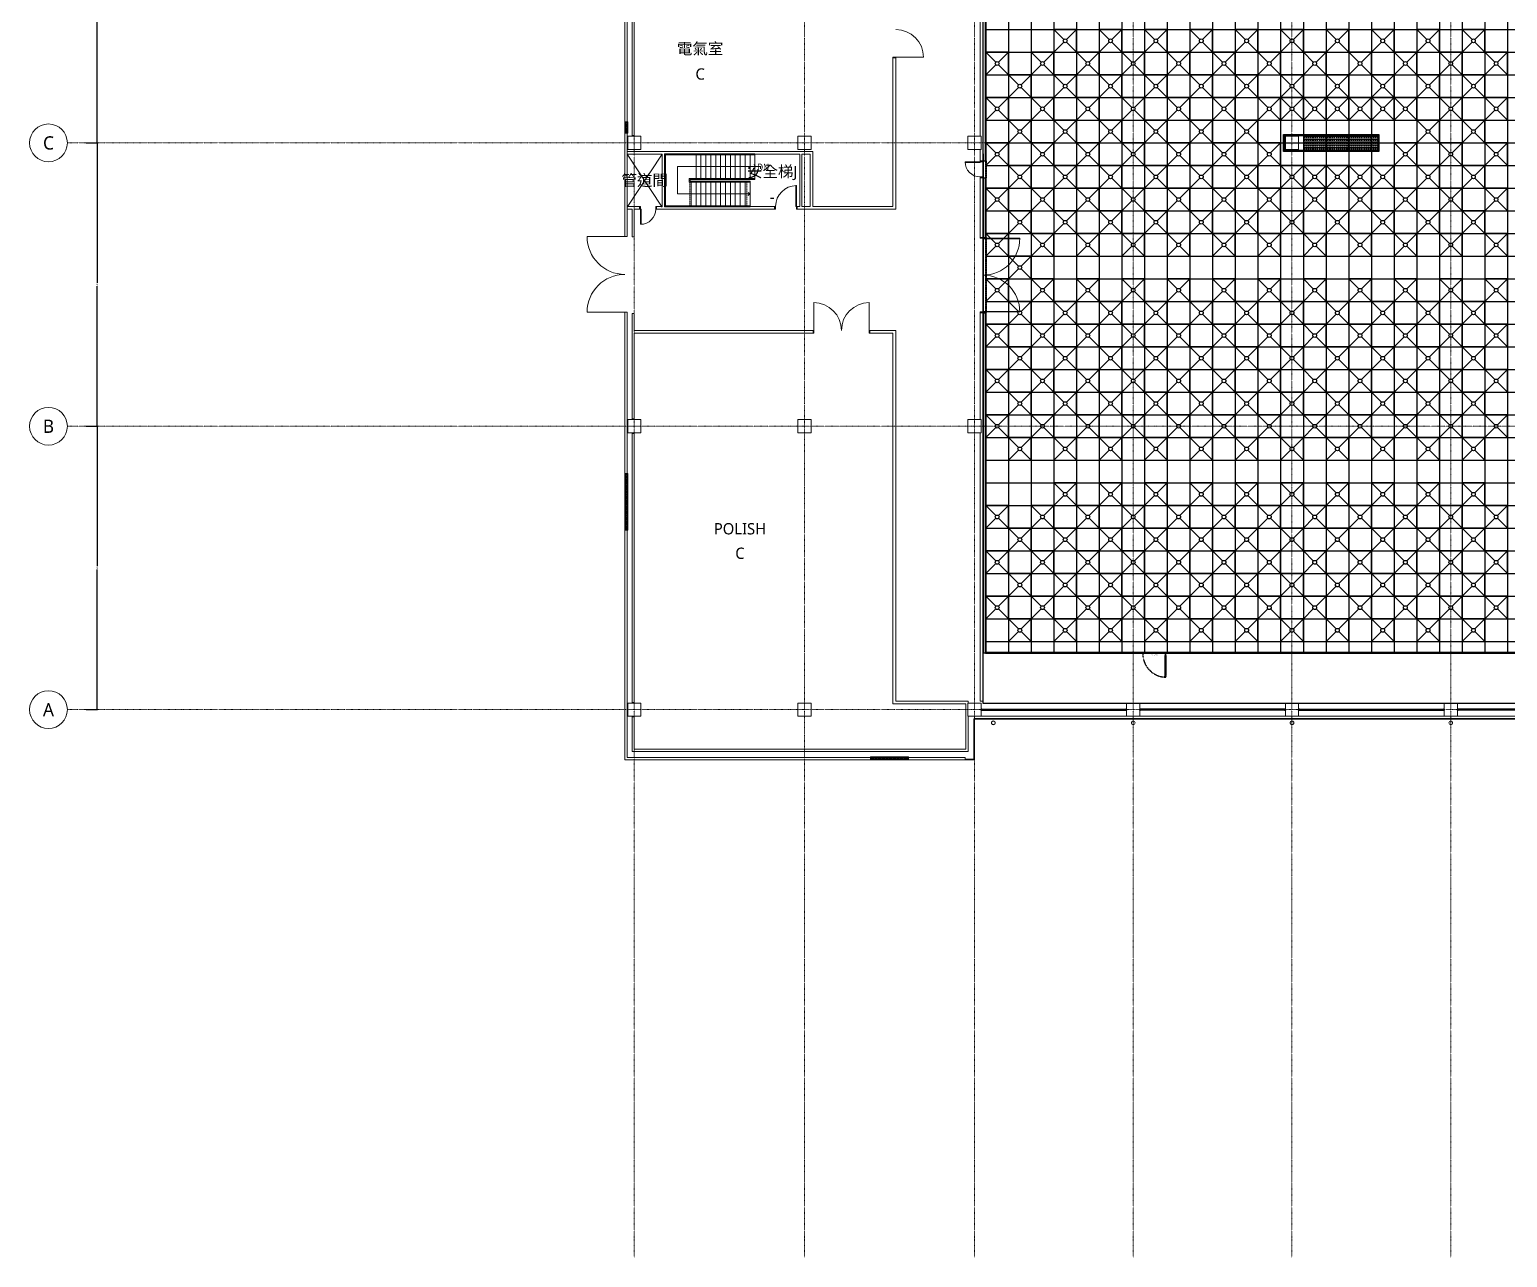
# Model space of a CAD drawing. Extents: x -32000 to 290600, y -111057 to 131250.
# Drawn here: x -32000 to 46200, y -29000 to 36000 of the extents above; entities that cross this region are included whole.
import ezdxf
from ezdxf.enums import TextEntityAlignment as Align

# ---------------------------------------------------------------- set-up
doc = ezdxf.new("R2010")
doc.units = 0
doc.header["$LTSCALE"] = 5
for name, pattern in [('H12PL3$0$HIDDEN', [0.4, 0.3, -0.1]), ('H12PL3$0$JJP_三點線', [0.9, 0.3, -0.15, 0, -0.15, 0, -0.15, 0, -0.15]), ('H12PL3$0$JJP_虛線(退縮線、投影線、地下室範圍、非屬本工程、圖面分區)', [0.45, 0.3, -0.15]), ('XFDP30-200K$0$HIDDEN', [0.3, 0.2, -0.1]), ('XFDP30-200K$0$HIDDEN2', [0.1875, 0.125, -0.0625])]:
    doc.linetypes.add(name, pattern=pattern)
for name, color, linetype in [('H12PL3$0$A-DIM', 252, 'Continuous'), ('H12PL3$0$A-OBJE-2D', 252, 'Continuous'), ('H12PL3$0$A-OBJE-MEP', 252, 'Continuous'), ('H12PL3$0$A-STRS', 252, 'Continuous'), ('H12PL3$0$A-TEXT', 252, 'Continuous'), ('H12PL3$0$A-WALL-EX', 252, 'Continuous'), ('H12PL3$0$A-WALL-IN', 252, 'Continuous'), ('H12PL3$0$A-ZONE', 252, 'Continuous'), ('H12PL3$0$Door', 252, 'Continuous'), ('H12PL3$0$S-COL', 252, 'Continuous'), ('H12PL3$0$S-GRID', 252, 'Continuous'), ('H12PL3$0$Window', 252, 'Continuous'), ('XFDC30-200K$0$A-C-4500 (200K)', 139, 'Continuous'), ('XFDH30-200K$0$A-DR (200k)', 124, 'Continuous'), ('XFDH30-200K$0$A-FFU-1200x1200_(200k)', 140, 'Continuous'), ('XFDP30-200K$0$A-Door (200K)', 2, 'Continuous'), ('XFDP30-200K$0$A-Partition-Col (200K)', 1, 'Continuous'), ('XFDP30-200K$0$A-W-P1S (200K)', 2, 'Continuous'), ('XFDP30-200K$0$A-W-R1 (Rockwool) (200K)', 2, 'Continuous')]:
    doc.layers.add(name, color=color, linetype=linetype)
doc.layers.add('XFDC30-200K$0$A-Area (200K)', color=171, linetype='Continuous', plot=False)
doc.layers.add('XFDP30-200K$0$A-Area (200K)', color=7, linetype='Continuous', plot=False)
doc.styles.add('H12PL3$0$dim-txt', font='isocp.shx', dxfattribs={"width": 0.7, "bigfont": 'chineset.shx'})
doc.styles.add('H12PL3$0$Standard', font='', dxfattribs={"width": 0.8})
doc.styles.add('XFDP30-200K$0$AA-TXT', font='isocp.shx', dxfattribs={"width": 0.8, "bigfont": 'china.shx'})
doc.styles.get('H12PL3$0$Standard').set_extended_font_data('Microsoft JhengHei')
doc.dimstyles.new('H12PL3$0$ARCH-dim-200MM', dxfattribs={"dimscale": 200, "dimtxt": 0.3, "dimasz": 0.1, "dimexe": 0.1, "dimexo": 0.1, "dimgap": 0.05, "dimtad": 1, "dimdec": 0, "dimlfac": 10, "dimrnd": 0.5, "dimdsep": 46, "dimtxsty": 'H12PL3$0$dim-txt', "dimblk": 'H12PL3$0$_Dot', "dimcen": 2, "dimclrd": 256, "dimclre": 256, "dimclrt": 256, "dimadec": 0, "dimazin": 0, "dimtfac": 1, "dimtix": 1, "dimtmove": 2, "dimatfit": 3, "dimldrblk": 'H12PL3$0$_OBLIQUE', "dimfxl": 1, "dimtvp": 1, "dimtolj": 1, "dimarcsym": 0})

# ---------------------------------------------------------------- blocks, each defined once
blk = doc.blocks.new('*D124')
at = {"layer": 'DEFPOINTS', "color": 0, "linetype": 'Continuous', "transparency": 16777216}
for p in [(-29000, 45000), (-29000, 30000), (-28420, 30000)]:
    blk.add_point(p, dxfattribs=at)
at = {"layer": 'H12PL3$0$A-DIM', "linetype": 'Continuous', "lineweight": -2, "transparency": 16777216}
for p, q in [((-28980, 45000), (-28400, 45000)), ((-28420, 44980), (-28420, 37588)), ((-28420, 30020), (-28420, 37412)), ((-28980, 30000), (-28400, 30000))]:
    blk.add_line(p, q, dxfattribs=at)
at = {"layer": 'H12PL3$0$A-DIM', "linetype": 'Continuous', "lineweight": 0, "transparency": 16777216, "insert": (-28420, 37500), "char_height": 60, "attachment_point": 5, "rotation": 90, "style": 'H12PL3$0$dim-txt'}
blk.add_mtext('\\A1;150000', dxfattribs=at)
blk = doc.blocks.new('H12PL3$0$_Dot')
blk = doc.blocks.new('H12PL3$0$_OBLIQUE')
at = {"color": 0, "linetype": 'ByBlock', "lineweight": -2}
blk.add_line((-0.5, -0.5), (0.5, 0.5), dxfattribs=at)
blk = doc.blocks.new('*D125')
at = {"layer": 'DEFPOINTS', "color": 0, "linetype": 'Continuous', "transparency": 16777216}
for p in [(-29000, 30000), (-29000, 15000), (-28420, 15000)]:
    blk.add_point(p, dxfattribs=at)
at = {"layer": 'H12PL3$0$A-DIM', "linetype": 'Continuous', "lineweight": -2, "transparency": 16777216}
for p, q in [((-28980, 30000), (-28400, 30000)), ((-28420, 29980), (-28420, 22588)), ((-28420, 15020), (-28420, 22412)), ((-28980, 15000), (-28400, 15000))]:
    blk.add_line(p, q, dxfattribs=at)
at = {"layer": 'H12PL3$0$A-DIM', "linetype": 'Continuous', "lineweight": 0, "transparency": 16777216, "insert": (-28420, 22500), "char_height": 60, "attachment_point": 5, "rotation": 90, "style": 'H12PL3$0$dim-txt'}
blk.add_mtext('\\A1;150000', dxfattribs=at)
blk = doc.blocks.new('*D126')
at = {"layer": 'DEFPOINTS', "color": 0, "linetype": 'Continuous', "transparency": 16777216}
for p in [(-29000, 15000), (-29000, 0), (-28420, 0)]:
    blk.add_point(p, dxfattribs=at)
at = {"layer": 'H12PL3$0$A-DIM', "linetype": 'Continuous', "lineweight": -2, "transparency": 16777216}
for p, q in [((-28980, 15000), (-28400, 15000)), ((-28420, 14980), (-28420, 7588)), ((-28420, 20), (-28420, 7412)), ((-28980, 0), (-28400, 0))]:
    blk.add_line(p, q, dxfattribs=at)
at = {"layer": 'H12PL3$0$A-DIM', "linetype": 'Continuous', "lineweight": 0, "transparency": 16777216, "insert": (-28420, 7500), "char_height": 60, "attachment_point": 5, "rotation": 90, "style": 'H12PL3$0$dim-txt'}
blk.add_mtext('\\A1;150000', dxfattribs=at)
blk = doc.blocks.new('XFDP30-200K$0$TP1-50-Partition_Col-side')
blk.add_lwpolyline([(-2.5, -4), (-2.5, -3.9), (-2.6, -3.9), (-2.5, -3), (-2.5, -0.3), (-2.4, -0.2), (-0.7, -0.2), (-0.5, -0.2), (-0.1, -0.2), (0, -0.2), (0, -0.2), (0.5, -0.2), (0.6, -0.2), (2.4, -0.2), (2.5, -0.3), (2.5, -3), (2.6, -3.9), (2.5, -3.9), (2.5, -4), (2.7, -4), (2.7, 0), (-2.7, 0), (-2.7, -4)], close=True)
for points in [[(-1.6, -2.1), (-2.3, -2.1, 0.414213), (-2.4, -2.2), (-2.4, -3.6), (-2.5, -3.6), (-2.5, -2.2, -0.414213), (-2.3, -2), (-1.6, -2), (-1.6, -2.1)], [(1.6, -2.1), (2.3, -2.1, -0.414213), (2.4, -2.2), (2.4, -3.6), (2.5, -3.6), (2.5, -2.2, 0.414213), (2.3, -2), (1.6, -2), (1.6, -2.1)]]:
    blk.add_lwpolyline(points, format="xyb")
blk.add_lwpolyline([(2.2, -3.6), (-2.2, -3.6, -0.414214), (-2.3, -3.5), (-2.3, -2.6, -0.414214), (-2.2, -2.5), (-1.3, -2.5, 0.414214), (-1.1, -2.3), (-1.1, -2.2, 0.414214), (-1.3, -2.1), (-1.9, -2.1), (-1.9, -2.1), (-1.3, -2.1, -0.414214), (-1.2, -2.2), (-1.2, -2.3, -0.414214), (-1.3, -2.4), (-2.2, -2.4, 0.414214), (-2.4, -2.6), (-2.4, -3.5, 0.414214), (-2.2, -3.6), (2.2, -3.6, 0.414214), (2.4, -3.5), (2.4, -2.6, 0.414214), (2.2, -2.4), (1.3, -2.4, -0.414214), (1.2, -2.3), (1.2, -2.2, -0.414214), (1.3, -2.1), (1.9, -2.1), (1.9, -2.1), (1.3, -2.1, 0.414214), (1.1, -2.2), (1.1, -2.3, 0.414214), (1.3, -2.5), (2.2, -2.5, -0.414214), (2.3, -2.6), (2.3, -3.5, -0.414214)], format="xyb", close=True)
blk = doc.blocks.new('XFDP30-200K$0$GAD2205')
blk.add_lwpolyline([(0, 1), (0, 1), (-18, 1, -0.414214), (-18, 2), (-18, 3, -0.414214), (-18, 3), (-14, 3, 0.414214), (-13, 4), (-13, 4, 0.414214), (-14, 4), (-18, 4, -0.414214), (-18, 5), (-18, 12, -0.414214), (-18, 12), (-18, 12, 0.414214), (-18, 12), (-18, 14, 0.72636), (-19, 14), (-19, 13, 0.158507), (-19, 13), (-19, 0, 0.414214), (-19, 0), (19, 0, 0.414214), (19, 0), (19, 13, 0.158507), (19, 13), (19, 14, 0.72636), (18, 14), (18, 12, 0.414214), (18, 12, -0.414214), (18, 12), (18, 5, -0.414214), (18, 4), (14, 4, 0.414214), (13, 4), (13, 4, 0.414214), (14, 3), (18, 3, -0.414214), (18, 3), (18, 2, -0.414214), (18, 1), (0, 1)], format="xyb", close=True)
blk = doc.blocks.new('XFDP30-200K$0$Door-S130a')
for p, q in [((8.8, 120.4), (8.8, 125.3)), ((8.8, 125.3), (9.6, 125.3)), ((9.6, 120.4), (8.8, 120.4)), ((9.6, 125.3), (9.6, 120.4))]:
    blk.add_line(p, q)
blk.add_lwpolyline([(4.8, 120.4), (4.8, 125.3), (4, 125.3), (4, 120.4)], close=True)
at = {"ltscale": 5}
for points in [[(8.8, 117.8), (8.8, 127.9), (4.8, 127.9), (4.8, 117.8)], [(5, 117.5), (5, 14.8), (5, 14.8), (5, 117.5)], [(8.6, 14.8), (8.5, 14.8), (8.5, 117.5), (8.6, 117.5)], [(8.8, 4.3), (8.8, 14.4), (4.8, 14.4), (4.8, 4.3)]]:
    blk.add_lwpolyline(points, close=True, dxfattribs=at)
blk.add_lwpolyline([(4.8, 117.9), (4.8, 116.7, 0.158507), (4.9, 116.7), (4.9, 116.5, 0.72636), (5, 116.6), (5, 116.7, 0.414214), (5, 116.7, -0.414214), (4.9, 116.8), (4.9, 117.5, -0.414214), (5, 117.5), (5.4, 117.5, 0.414214), (5.4, 117.5), (5.4, 117.6, 0.414214), (5.4, 117.6), (5, 117.6, -0.414214), (4.9, 117.6), (4.9, 117.8, -0.414214), (5, 117.8), (6.8, 117.8), (6.8, 117.8), (6.8, 117.8), (8.6, 117.8, -0.414214), (8.6, 117.8), (8.6, 117.6, -0.414214), (8.6, 117.6), (8.2, 117.6, 0.414214), (8.1, 117.6), (8.1, 117.5, 0.414214), (8.2, 117.5), (8.6, 117.5, -0.414214), (8.6, 117.5), (8.6, 116.8, -0.414214), (8.6, 116.7), (8.6, 116.7, 0.414214), (8.6, 116.7), (8.6, 116.6, 0.72636), (8.6, 116.5), (8.7, 116.7, 0.158507), (8.7, 116.7), (8.7, 117.9, 0.414214), (8.7, 117.9), (4.9, 117.9, 0.414214)], format="xyb", close=True, dxfattribs=at)
at = {"ltscale": 500}
for points in [[(3.2, -0.6), (3.2, 3.9), (3, 3.9), (3, -0.6)], [(8.5, 4.8), (4, 4.8), (4, 4.6), (8.5, 4.6)]]:
    blk.add_lwpolyline(points, close=True, dxfattribs=at)
at = {"linetype": 'XFDP30-200K$0$HIDDEN', "ltscale": 0.1}
blk.add_arc((3.4, 4.4), 123.6, 0, 86.75942, dxfattribs=at)
at = {"ltscale": 500, "extrusion": (0, 0, -1)}
blk.add_ellipse((3.4, 4.4), major_axis=(-0.495, 0.495), ratio=1, start_param=5.497787, end_param=11.780972, dxfattribs=at)
at = {"ltscale": 5, "xscale": 0.1000000000058208, "yscale": 0.1000000000058208, "zscale": 0.1000000000058208}
blk.add_blockref('XFDP30-200K$0$GAD2205', (6.8, 14.3), dxfattribs=at)
at = {"color": 9, "style": 'XFDP30-200K$0$AA-TXT', "width": 0.45}
blk.add_attdef('130X240', text='', height=10, dxfattribs=at).set_placement((65, 10), align=Align.MIDDLE_CENTER)
blk = doc.blocks.new('XFDP30-200K')
at = {"layer": 'XFDP30-200K$0$A-Area (200K)'}
blk.add_lwpolyline([(174600, 89650), (43650, 89650), (43650, 85450), (18450, 85450), (18450, 60390), (23000, 60390), (23000, 55815), (18449, 55815), (18449, 350), (127550, 350), (127550, -2100), (150850, -2100), (150850, 350), (174600, 350)], close=True, dxfattribs=at)
at = {"layer": 'XFDP30-200K$0$A-W-P1S (200K)'}
for p, q in [((18575, 29050), (18575, 55765)), ((18625, 29050), (18625, 55715)), ((18450, 29050), (18625, 29050)), ((18450, 28150), (18625, 28150)), ((18575, 25000), (18575, 28150)), ((18625, 25000), (18625, 28150)), ((18450, 25000), (18625, 25000)), ((18450, 21000), (18625, 21000)), ((18575, 2975), (18575, 21000)), ((18625, 3025), (18625, 21000)), ((167375, 2975, 0), (18575, 2975)), ((167375, 3025, 0), (18625, 3025))]:
    blk.add_line(p, q, dxfattribs=at)
at = {"layer": 'XFDP30-200K$0$A-W-P1S (200K)', "linetype": 'XFDP30-200K$0$HIDDEN2'}
for p, q in [((18575, 29050), (18575, 28150)), ((18625, 29050), (18625, 28150)), ((18575, 25000), (18575, 21000)), ((18625, 25000), (18625, 21000))]:
    blk.add_line(p, q, dxfattribs=at)
at = {"layer": 'XFDP30-200K$0$A-W-P1S (200K)'}
for points in [[(34350, 30450), (39394, 30450), (39394, 29550), (34350, 29550)], [(34400, 30400), (39344, 30400), (39344, 29600), (34400, 29600)]]:
    blk.add_lwpolyline(points, close=True, dxfattribs=at)
at = {"layer": 'XFDP30-200K$0$A-W-R1 (Rockwool) (200K)'}
for p, q in [((18350, 25, 0), (26050, 25, 0)), ((34450, 25, 0), (26750, 25, 0)), ((35150, 25, 0), (42850, 25, 0)), ((51250, 25, 0), (43550, 25, 0)), ((18350, -25, 0), (26050, -25, 0)), ((34450, -25, 0), (26750, -25, 0)), ((35150, -25, 0), (42850, -25, 0)), ((51250, -25, 0), (43550, -25, 0))]:
    blk.add_line(p, q, dxfattribs=at)
at = {"layer": 'XFDP30-200K$0$A-Door (200K)'}
ref = blk.add_blockref('XFDP30-200K$0$Door-S130a', (28175, 3000, 0), dxfattribs=dict(at, xscale=10, yscale=10, zscale=10, rotation=180))
ref.add_attrib('130X240', 'MS_130x240', dxfattribs={"layer": '0', "color": 9, "height": 100, "style": 'XFDP30-200K$0$AA-TXT', "width": 0.45}).set_placement((27525, 2925, 0), align=Align.MIDDLE_CENTER)
at = {"layer": 'XFDP30-200K$0$A-Partition-Col (200K)', "yscale": 10, "zscale": 10}
for p, xscale, rotation in [((18350, 0, 0), -10, 90), ((26050, 0, 0), 10, 270), ((26750, 0, 0), -10, 90), ((34450, 0, 0), 10, 270), ((35150, 0, 0), -10, 90), ((42850, 0, 0), 10, 270), ((43550, 0, 0), -10, 90)]:
    blk.add_blockref('XFDP30-200K$0$TP1-50-Partition_Col-side', p, dxfattribs=dict(at, xscale=xscale, rotation=rotation))
blk = doc.blocks.new('XFDH30-200K$0$FFU-1212')
for p, q in [((0, 120), (52.9, 67.1)), ((67.1, 67.1), (120, 120)), ((0, 0), (52.9, 52.9)), ((67.1, 52.9), (120, 0))]:
    blk.add_line(p, q)
blk.add_lwpolyline([(0, 0), (120, 0), (120, 120), (0, 120)], close=True)
blk.add_circle((60, 60), 10)
blk = doc.blocks.new('*U209')
h = blk.add_hatch()
h.set_pattern_fill('ANSI33', color=256, scale=60, angle=135, style=0)
h.set_pattern_definition([(180, (70, 35), (-3e-15, -15), []), (180, (62.5, 42.5), (-3e-15, -15), [7.5, -3.75])])
h.paths.add_polyline_path([(0, 85), (0, 0), (120, 0), (120, 80), (120, 80), (120, 85)])
blk.add_lwpolyline([(0, 85), (0, 0), (120, 0), (120, 80), (120, 80), (120, 85), (0, 85)])
blk = doc.blocks.new('*U210')
h = blk.add_hatch()
h.set_pattern_fill('ANSI33', color=256, scale=60, angle=135, style=0)
h.set_pattern_definition([(180, (-13.5, 35), (-3e-15, -15), []), (180, (-21, 42.5), (-3e-15, -15), [7.5, -3.75])])
h.paths.add_polyline_path([(0, 85), (0, 0), (36.5, 0), (36.5, 80), (36.5, 80), (36.5, 85)])
blk.add_lwpolyline([(0, 85), (0, 0), (36.5, 0), (36.5, 80), (36.5, 80), (36.5, 85), (0, 85)])
blk = doc.blocks.new('XFDH30-200K')
at = {"layer": 'XFDH30-200K$0$A-DR (200k)', "xscale": 10, "yscale": 10, "zscale": 10}
for name, p in [('*U209', (35400, 29575)), ('*U209', (36600, 29575)), ('*U209', (37800, 29575)), ('*U210', (39000, 29575))]:
    blk.add_blockref(name, p, dxfattribs=at)
at = {"layer": 'XFDH30-200K$0$A-FFU-1200x1200_(200k)', "xscale": 10, "yscale": 10, "zscale": 10, "rotation": 90.00000000000001}
for p in [(23400, 34800, 0), (25800, 34800, 0), (28200, 34800, 0), (30600, 34800, 0), (33000, 34800, 0), (35400, 34800, 0), (37800, 34800, 0), (40200, 34800, 0), (42600, 34800, 0), (45000, 34800, 0), (19800, 33600, 0), (22200, 33600, 0), (24600, 33600, 0), (27000, 33600, 0), (29400, 33600, 0), (31800, 33600, 0), (34200, 33600, 0), (36600, 33600, 0), (39000, 33600, 0), (41400, 33600, 0), (43800, 33600, 0), (46200, 33600, 0), (21000, 32400, 0), (23400, 32400, 0), (25800, 32400, 0), (28200, 32400, 0), (30600, 32400, 0), (33000, 32400, 0), (35400, 32400, 0), (37800, 32400, 0), (40200, 32400, 0), (42600, 32400, 0), (45000, 32400, 0), (19800, 31200, 0), (22200, 31200, 0), (24600, 31200, 0), (27000, 31200, 0), (29400, 31200, 0), (31800, 31200, 0), (34200, 31200, 0), (35400, 31200, 0), (36600, 31200, 0), (37800, 31200, 0), (39000, 31200, 0), (40200, 31200, 0), (41400, 31200, 0), (43800, 31200, 0), (46200, 31200, 0), (21000, 30000, 0), (23400, 30000, 0), (25800, 30000, 0), (28200, 30000, 0), (30600, 30000, 0), (33000, 30000, 0), (42600, 30000, 0), (45000, 30000, 0), (19800, 28800, 0), (22200, 28800, 0), (24600, 28800, 0), (27000, 28800, 0), (29400, 28800, 0), (31800, 28800, 0), (34200, 28800, 0), (41400, 28800, 0), (43800, 28800, 0), (46200, 28800, 0), (21000, 27600, 0), (23400, 27600, 0), (25800, 27600, 0), (28200, 27600, 0), (30600, 27600, 0), (33000, 27600, 0), (35400, 27600, 0), (36600, 27600, 0), (37800, 27600, 0), (39000, 27600, 0), (40200, 27600, 0), (42600, 27600, 0), (45000, 27600, 0), (19800, 26400, 0), (22200, 26400, 0), (24600, 26400, 0), (27000, 26400, 0), (29400, 26400, 0), (31800, 26400, 0), (34200, 26400, 0), (36600, 26400, 0), (39000, 26400, 0), (41400, 26400, 0), (43800, 26400, 0), (46200, 26400, 0), (21000, 25200, 0), (23400, 25200, 0), (25800, 25200, 0), (28200, 25200, 0), (30600, 25200, 0), (33000, 25200, 0), (35400, 25200, 0), (37800, 25200, 0), (40200, 25200, 0), (42600, 25200, 0), (45000, 25200, 0), (19800, 24000, 0), (22200, 24000, 0), (24600, 24000, 0), (27000, 24000, 0), (29400, 24000, 0), (31800, 24000, 0), (34200, 24000, 0), (36600, 24000, 0), (39000, 24000, 0), (41400, 24000, 0), (43800, 24000, 0), (46200, 24000, 0), (21000, 22800, 0), (19800, 21600, 0), (22200, 21600, 0), (24600, 21600, 0), (27000, 21600, 0), (29400, 21600, 0), (31800, 21600, 0), (34200, 21600, 0), (36600, 21600, 0), (39000, 21600, 0), (41400, 21600, 0), (43800, 21600, 0), (46200, 21600, 0), (21000, 20400, 0), (23400, 20400, 0), (25800, 20400, 0), (28200, 20400, 0), (30600, 20400, 0), (33000, 20400, 0), (35400, 20400, 0), (37800, 20400, 0), (40200, 20400, 0), (42600, 20400, 0), (45000, 20400, 0), (19800, 19200, 0), (22200, 19200, 0), (24600, 19200, 0), (27000, 19200, 0), (29400, 19200, 0), (31800, 19200, 0), (34200, 19200, 0), (36600, 19200, 0), (39000, 19200, 0), (41400, 19200, 0), (43800, 19200, 0), (46200, 19200, 0), (21000, 18000, 0), (23400, 18000, 0), (25800, 18000, 0), (28200, 18000, 0), (30600, 18000, 0), (33000, 18000, 0), (35400, 18000, 0), (37800, 18000, 0), (40200, 18000, 0), (42600, 18000, 0), (45000, 18000, 0), (19800, 16800, 0), (22200, 16800, 0), (24600, 16800, 0), (27000, 16800, 0), (29400, 16800, 0), (31800, 16800, 0), (34200, 16800, 0), (36600, 16800, 0), (39000, 16800, 0), (41400, 16800, 0), (43800, 16800, 0), (46200, 16800, 0), (21000, 15600, 0), (23400, 15600, 0), (25800, 15600, 0), (28200, 15600, 0), (30600, 15600, 0), (33000, 15600, 0), (35400, 15600, 0), (37800, 15600, 0), (40200, 15600, 0), (42600, 15600, 0), (45000, 15600, 0), (19800, 14400, 0), (22200, 14400, 0), (24600, 14400, 0), (27000, 14400, 0), (29400, 14400, 0), (31800, 14400, 0), (34200, 14400, 0), (36600, 14400, 0), (39000, 14400, 0), (41400, 14400, 0), (43800, 14400, 0), (46200, 14400, 0), (21000, 13200, 0), (23400, 13200, 0), (25800, 13200, 0), (28200, 13200, 0), (30600, 13200, 0), (33000, 13200, 0), (35400, 13200, 0), (37800, 13200, 0), (40200, 13200, 0), (42600, 13200, 0), (45000, 13200, 0), (23400, 10800, 0), (25800, 10800, 0), (28200, 10800, 0), (30600, 10800, 0), (33000, 10800, 0), (35400, 10800, 0), (37800, 10800, 0), (40200, 10800, 0), (42600, 10800, 0), (45000, 10800, 0), (19800, 9600, 0), (22200, 9600, 0), (24600, 9600, 0), (27000, 9600, 0), (29400, 9600, 0), (31800, 9600, 0), (34200, 9600, 0), (36600, 9600, 0), (39000, 9600, 0), (41400, 9600, 0), (43800, 9600, 0), (46200, 9600, 0), (21000, 8400, 0), (23400, 8400, 0), (25800, 8400, 0), (28200, 8400, 0), (30600, 8400, 0), (33000, 8400, 0), (35400, 8400, 0), (37800, 8400, 0), (40200, 8400, 0), (42600, 8400, 0), (45000, 8400, 0), (19800, 7200, 0), (22200, 7200, 0), (24600, 7200, 0), (27000, 7200, 0), (29400, 7200, 0), (31800, 7200, 0), (34200, 7200, 0), (36600, 7200, 0), (39000, 7200, 0), (41400, 7200, 0), (43800, 7200, 0), (46200, 7200, 0), (21000, 6000, 0), (23400, 6000, 0), (25800, 6000, 0), (28200, 6000, 0), (30600, 6000, 0), (33000, 6000, 0), (35400, 6000, 0), (37800, 6000, 0), (40200, 6000, 0), (42600, 6000, 0), (45000, 6000, 0), (19800, 4800, 0), (22200, 4800, 0), (24600, 4800, 0), (27000, 4800, 0), (29400, 4800, 0), (31800, 4800, 0), (34200, 4800, 0), (36600, 4800, 0), (39000, 4800, 0), (41400, 4800, 0), (43800, 4800, 0), (46200, 4800, 0), (21000, 3600, 0), (23400, 3600, 0), (25800, 3600, 0), (28200, 3600, 0), (30600, 3600, 0), (33000, 3600, 0), (35400, 3600, 0), (37800, 3600, 0), (40200, 3600, 0), (42600, 3600, 0), (45000, 3600, 0)]:
    blk.add_blockref('XFDH30-200K$0$FFU-1212', p, dxfattribs=at)
blk = doc.blocks.new('XFDC30-200K')
at = {"layer": 'XFDC30-200K$0$A-Area (200K)', "elevation": 0}
blk.add_lwpolyline([(18450, 3000), (166200, 3000), (166200, 13200), (174600, 13200), (174600, 87000), (43650, 87000), (43650, 85450), (18450, 85450), (18450, 60340), (22950, 60340), (22950, 55865), (18449, 55865)], close=True, dxfattribs=at)
at = {"layer": 'XFDC30-200K$0$A-C-4500 (200K)', "ltscale": 0.3}
for p, q in [((43800, 87000), (43800, 2997, 0)), ((45000, 87000), (45000, 2997, 0)), ((46200, 87000), (46200, 2997, 0)), ((23400, 85375), (23400, 2997, 0)), ((24600, 85375), (24600, 2997, 0)), ((25800, 85375), (25800, 2997, 0)), ((27000, 85375), (27000, 2997, 0)), ((28200, 85375), (28200, 2997, 0)), ((29400, 85375), (29400, 2997, 0)), ((30600, 85375), (30600, 2997, 0)), ((31800, 85375), (31800, 2997, 0)), ((33000, 85375), (33000, 2997, 0)), ((34200, 85375), (34200, 2997, 0)), ((35400, 85375), (35400, 2997, 0)), ((36600, 85375), (36600, 2997, 0)), ((37800, 85375), (37800, 2997, 0)), ((39000, 85375), (39000, 2997, 0)), ((40200, 85375), (40200, 2997, 0)), ((41400, 85375), (41400, 2997, 0)), ((42600, 85375), (42600, 2997, 0)), ((18600, 55740), (18600, 2997, 0)), ((19800, 55740), (19800, 2997, 0)), ((21000, 55740), (21000, 2997, 0)), ((22200, 55740), (22200, 2997, 0)), ((18600, 36000), (174600, 36000)), ((18600, 34800), (174600, 34800)), ((18600, 33600), (174600, 33600)), ((18600, 32400), (174600, 32400)), ((18600, 31200), (174600, 31200)), ((18600, 30000), (174600, 30000)), ((18600, 28800), (174600, 28800)), ((18600, 27600), (174600, 27600)), ((18600, 26400), (174600, 26400)), ((18600, 25200), (174600, 25200)), ((18600, 24000), (174600, 24000)), ((18600, 22800), (174600, 22800)), ((18600, 21600), (174600, 21600)), ((18600, 20400), (174600, 20400)), ((18600, 19200), (174600, 19200)), ((18600, 18000), (174600, 18000)), ((18600, 16800), (174600, 16800)), ((18600, 15600), (174600, 15600)), ((18600, 14400), (174600, 14400)), ((18600, 13200), (174600, 13200)), ((18600, 12000), (166200, 12000)), ((18600, 10800), (166200, 10800)), ((18600, 9600), (166200, 9600)), ((18600, 8400), (166200, 8400)), ((18600, 7200), (166200, 7200)), ((18600, 6000), (166200, 6000)), ((18600, 4800), (166200, 4800)), ((18600, 3600), (166200, 3600)), ((18600, 3000), (166200, 3000))]:
    blk.add_line(p, q, dxfattribs=at)
blk = doc.blocks.new('H12PL3')
at = {"layer": 'H12PL3$0$A-OBJE-2D', "lineweight": 0}
for p, q in [((-380, 26602.5), (1475, 29400)), ((1475, 26602.5), (-380, 29400))]:
    blk.add_line(p, q, dxfattribs=at)
at = {"layer": 'H12PL3$0$A-OBJE-MEP', "lineweight": 0, "flags": 128}
for points in [[(19095, -700, 1), (18905, -700, 1)], [(26495, -700, 1), (26305, -700, 1)], [(34895, -700, 1), (34705, -700, 1)], [(43295, -700, 1), (43105, -700, 1)]]:
    blk.add_lwpolyline(points, format="xyb", close=True, dxfattribs=at)
at = {"layer": 'H12PL3$0$A-OBJE-MEP', "lineweight": 0}
for centre in [(19000, -700), (26400, -700), (34800, -700), (43200, -700)]:
    blk.add_circle(centre, 100, dxfattribs=at)
at = {"layer": 'H12PL3$0$A-STRS', "lineweight": 0}
for p, q in [((3265, 29420), (1605, 29420)), ((1605, 29420), (1605, 26620)), ((1655, 26670), (1655, 29370)), ((1655, 29370), (3265, 29370)), ((3265, 29370), (1655, 29370)), ((1655, 29370), (1655, 26670)), ((3265, 29370), (1655, 29370)), ((1655, 29370), (1655, 26670)), ((3265, 29370), (3265, 29420)), ((6385, 29420), (3265, 29420)), ((3265, 29420), (3265, 29370)), ((3265, 29370), (6385, 29370)), ((6385, 29370), (3265, 29370)), ((3265, 29370), (3265, 28120)), ((3265, 29370), (3265, 28120)), ((3265, 28120), (3265, 29370)), ((3525, 29370), (3265, 29370)), ((3265, 29370), (3265, 28120)), ((3525, 29370), (3525, 28120)), ((3525, 28120), (3525, 29370)), ((3525, 29370), (3525, 28120)), ((3785, 29370), (3525, 29370)), ((3785, 29370), (3785, 28120)), ((3785, 28120), (3785, 29370)), ((3785, 29370), (3785, 28120)), ((4045, 29370), (3785, 29370)), ((4045, 29370), (4045, 28120)), ((4045, 28120), (4045, 29370)), ((4045, 29370), (4045, 28120)), ((4305, 29370), (4045, 29370)), ((4305, 29370), (4305, 28120)), ((4305, 28120), (4305, 29370)), ((4305, 29370), (4305, 28120)), ((4565, 29370), (4305, 29370)), ((4565, 29370), (4565, 28120)), ((4565, 28120), (4565, 29370)), ((4565, 29370), (4565, 28120)), ((4825, 29370), (4565, 29370)), ((4825, 29370), (4825, 28120)), ((4825, 28120), (4825, 29370)), ((4825, 29370), (4825, 28120)), ((5085, 29370), (4825, 29370)), ((5085, 29370), (5085, 28120)), ((5085, 28120), (5085, 29370)), ((5085, 29370), (5085, 28120)), ((5345, 29370), (5085, 29370)), ((5345, 29370), (5345, 28120)), ((5345, 28120), (5345, 29370)), ((5345, 29370), (5345, 28120)), ((5605, 29370), (5345, 29370)), ((5605, 29370), (5605, 28120)), ((5605, 28120), (5605, 29370)), ((5605, 29370), (5605, 28120)), ((5865, 29370), (5605, 29370)), ((5865, 29370), (5865, 28120)), ((5865, 28120), (5865, 29370)), ((5865, 29370), (5865, 28120)), ((6125, 29370), (5865, 29370)), ((6125, 29370), (6125, 28120)), ((6125, 28120), (6125, 29370)), ((6125, 29370), (6125, 28120)), ((6385, 29370), (6125, 29370)), ((6385, 29370), (6385, 29420)), ((6385, 28120), (6385, 29370)), ((6385, 28120), (6385, 29370)), ((2280, 27295), (2280, 28745)), ((2280, 28745), (3265, 28745)), ((3265, 28745), (6125, 28745)), ((6125, 28745), (6385, 28745)), ((3265, 28120), (2905, 28120)), ((2905, 28120), (2905, 27920)), ((2905, 27920), (2905, 28120)), ((2905, 28120), (3265, 28120)), ((2905, 27920), (2905, 28120)), ((2905, 28120), (3265, 28120)), ((2905, 27920), (3005, 27920)), ((2937.34, 27920), (2905, 27920)), ((3005, 27920), (2905, 27920)), ((3005, 27920), (2937.34, 27920)), ((2955, 27970), (2955, 28070)), ((2955, 28070), (3265, 28070)), ((3005, 27970), (2955, 27970)), ((6125, 27970), (3005, 27970)), ((3005, 27970), (3005, 27920)), ((3005, 27920), (3005, 27970)), ((3005, 27920), (6125, 27920)), ((6125, 27920), (3005, 27920)), ((3005, 26670), (3005, 27920)), ((3005, 26670), (3005, 27920)), ((3005, 26670), (3005, 27920)), ((3265, 27920), (3005, 27920)), ((3005, 27920), (3005, 26670)), ((3005, 26670), (3005, 27920)), ((3265, 28070), (3265, 28120)), ((6385, 28120), (3265, 28120)), ((3265, 28120), (3265, 28070)), ((3265, 28120), (6385, 28120)), ((3265, 28120), (3525, 28120)), ((3265, 28070), (6385, 28070)), ((3265, 26670), (3265, 27920)), ((3525, 27920), (3265, 27920)), ((3265, 27920), (3265, 26670)), ((3265, 26670), (3265, 27920)), ((3525, 28120), (3785, 28120)), ((3525, 26670), (3525, 27920)), ((3785, 27920), (3525, 27920)), ((3525, 27920), (3525, 26670)), ((3525, 26670), (3525, 27920)), ((3785, 28120), (4045, 28120)), ((3785, 26670), (3785, 27920)), ((4045, 27920), (3785, 27920)), ((3785, 27920), (3785, 26670)), ((3785, 26670), (3785, 27920)), ((4045, 28120), (4305, 28120)), ((4045, 26670), (4045, 27920)), ((4305, 27920), (4045, 27920)), ((4045, 27920), (4045, 26670)), ((4045, 26670), (4045, 27920)), ((4305, 28120), (4565, 28120)), ((4305, 26670), (4305, 27920)), ((4565, 27920), (4305, 27920)), ((4305, 27920), (4305, 26670)), ((4305, 26670), (4305, 27920)), ((4565, 28120), (4825, 28120)), ((4565, 26670), (4565, 27920)), ((4825, 27920), (4565, 27920)), ((4565, 27920), (4565, 26670)), ((4565, 26670), (4565, 27920)), ((4825, 28120), (5085, 28120)), ((4825, 26670), (4825, 27920)), ((5085, 27920), (4825, 27920)), ((4825, 27920), (4825, 26670)), ((4825, 26670), (4825, 27920)), ((5085, 28120), (5345, 28120)), ((5085, 26670), (5085, 27920)), ((5345, 27920), (5085, 27920)), ((5085, 27920), (5085, 26670)), ((5085, 26670), (5085, 27920)), ((5345, 28120), (5605, 28120)), ((5345, 26670), (5345, 27920)), ((5605, 27920), (5345, 27920)), ((5345, 27920), (5345, 26670)), ((5345, 26670), (5345, 27920)), ((5605, 28120), (5865, 28120)), ((5605, 26670), (5605, 27920)), ((5865, 27920), (5605, 27920)), ((5605, 27920), (5605, 26670)), ((5605, 26670), (5605, 27920)), ((5865, 28120), (6125, 28120)), ((5865, 26670), (5865, 27920)), ((6125, 27920), (5865, 27920)), ((5865, 27920), (5865, 26670)), ((5865, 26670), (5865, 27920)), ((6125, 27295), (6025, 27370)), ((6125, 28120), (6385, 28120)), ((6125, 27920), (6125, 27970)), ((6125, 26670), (6125, 27920)), ((6125, 26670), (6125, 27920)), ((6385, 28070), (6385, 28120)), ((1605, 26620), (3005, 26620)), ((3005, 26670), (1655, 26670)), ((1655, 26670), (2937.34, 26670)), ((1655, 26670), (3005, 26670)), ((3005, 27295), (2280, 27295)), ((2937.34, 26670), (3005, 26670)), ((5865, 27295), (3005, 27295)), ((6125, 26670), (3005, 26670)), ((3005, 26670), (3005, 26620)), ((3005, 26620), (3005, 26670)), ((3005, 26670), (6125, 26670)), ((3005, 26670), (3265, 26670)), ((3005, 26620), (6125, 26620)), ((3265, 26670), (3525, 26670)), ((3525, 26670), (3785, 26670)), ((3785, 26670), (4045, 26670)), ((4045, 26670), (4305, 26670)), ((4305, 26670), (4565, 26670)), ((4565, 26670), (4825, 26670)), ((4825, 26670), (5085, 26670)), ((5085, 26670), (5345, 26670)), ((5345, 26670), (5605, 26670)), ((5605, 26670), (5865, 26670)), ((6125, 27295), (5865, 27295)), ((5865, 26670), (6125, 26670)), ((6025, 27220), (6125, 27295)), ((6125, 26620), (6125, 26670))]:
    blk.add_line(p, q, dxfattribs=at)
at = {"layer": 'H12PL3$0$A-STRS', "linetype": 'H12PL3$0$JJP_虛線(退縮線、投影線、地下室範圍、非屬本工程、圖面分區)', "lineweight": 0}
for p, q in [((3265, 29370), (3265, 28120)), ((2937.34, 27920), (2937.34, 26670)), ((5945.91, 27920), (5945.91, 26670))]:
    blk.add_line(p, q, dxfattribs=at)
at = {"layer": 'H12PL3$0$A-STRS', "lineweight": 0, "flags": 128}
blk.add_lwpolyline([(6385, 28770, 1), (6385, 28720, 1)], format="xyb", close=True, dxfattribs=at)
at = {"layer": 'H12PL3$0$A-WALL-EX', "lineweight": 0}
for p, q in [((-500, 31110), (-380, 31110)), ((-500, 31110), (-500, 30510)), ((-500, 30510), (-380, 30510)), ((-380, 30510), (-380, 31110)), ((-500, 25040), (-385, 25040)), ((-385, 25040), (-380, 25040)), ((-500, 21040), (-385, 21040)), ((-385, 21040), (-380, 21040)), ((-500, 12500), (-380, 12500)), ((-500, 12500), (-500, 9500)), ((-380, 9500), (-380, 12500)), ((-500, 9500), (-380, 9500)), ((68150, -465), (18000, -465)), ((12500, -2650), (12500, -2530)), ((14500, -2530), (12500, -2530)), ((12500, -2650), (14500, -2650)), ((14500, -2650), (14500, -2530))]:
    blk.add_line(p, q, dxfattribs=at)
at = {"layer": 'H12PL3$0$A-WALL-EX', "lineweight": 0, "flags": 128}
for points in [[(-500, 54650), (-500, 31110)], [(-380, 31110), (-380, 54650)], [(-500, 30510), (-500, 25040)], [(-380, 25040), (-380, 30510)], [(-500, 21040), (-500, 12500)], [(-380, 12500), (-380, 21040)], [(-500, 9500), (-500, -2650)], [(-380, -2530), (-380, 9500)], [(18000, -482.5), (17965, -482.5)], [(17965, -482.5), (17965, -2615)], [(68150, -350), (18000, -350)], [(18000, -465), (18000, -350)], [(18000, -482.5), (18000, -465)], [(18000, -500), (68150, -500)], [(18000, -500), (68150, -500)], [(18000, -500), (68150, -500)], [(18000, -500), (68150, -500)], [(18000, -500), (68150, -500)], [(18000, -500), (68150, -500)], [(18000, -2650), (18000, -500)], [(-500, -2650), (-380, -2650)], [(12500, -2530), (-380, -2530)], [(-380, -2650), (12500, -2650)], [(17500, -2530), (14500, -2530)], [(14500, -2650), (17500, -2650)], [(17500, -2650), (17500, -2530)], [(17965, -2615), (17500, -2615)], [(17500, -2615), (17500, -2650)], [(17500, -2650), (17965, -2650)], [(17965, -2650), (18000, -2650)]]:
    blk.add_lwpolyline(points, dxfattribs=at)
at = {"layer": 'H12PL3$0$A-WALL-IN', "lineweight": 0}
for p, q in [((13685, 34500), (13685, 34457)), ((13835, 34500), (13685, 34500)), ((13835, 34500), (13835, 34457)), ((18300, 29050), (18450, 29050)), ((18300, 28150), (18450, 28150)), ((280, 26490), (280, 26640)), ((1180, 26490), (1180, 26640)), ((7425, 26640), (7425, 26490)), ((8625, 26640), (8625, 26490)), ((18450, 25000), (18300, 25000)), ((18450, 21000), (18300, 21000)), ((9460, 20075), (9417, 20075)), ((9460, 19925), (9417, 19925)), ((9460, 20075), (9460, 19925)), ((12460, 20075), (12503, 20075)), ((12460, 20075), (12460, 19925)), ((12460, 19925), (12503, 19925))]:
    blk.add_line(p, q, dxfattribs=at)
at = {"layer": 'H12PL3$0$A-WALL-IN', "lineweight": 0, "flags": 128}
for points in [[(18450, 29050), (18450, 85450)], [(18300, 44650), (18300, 30350)], [(-113, 44450), (-113, 30385)], [(0, 30385), (0, 41925)], [(13685, 34500), (13685, 26640)], [(13835, 26640), (13835, 34500)], [(-113, 30385), (0, 30385)], [(9450, 29550), (-380, 29550)], [(-380, 29550), (-380, 29400)], [(-380, 29400), (1475, 29400)], [(1475, 29400), (1475, 26640)], [(1625, 26640), (1625, 29400)], [(1625, 29400), (8750, 29400)], [(8750, 29400), (8750, 26640)], [(8862.5, 26640), (8862.5, 29400)], [(8862.5, 29400), (9300, 29400)], [(9300, 29400), (9300, 26640)], [(9450, 29550), (9450, 29400)], [(9450, 26640), (9450, 29400)], [(18300, 29650), (18300, 29050)], [(18300, 28150), (18300, 25000)], [(18450, 25000), (18450, 28150)], [(280, 26640), (-380, 26640)], [(-380, 26640), (-380, 26490)], [(1475, 26640), (1180, 26640)], [(7425, 26640), (1625, 26640)], [(8750, 26640), (8625, 26640)], [(9300, 26640), (8862.5, 26640)], [(13685, 26640), (9450, 26640)], [(13835, 26490), (13835, 26640)], [(-380, 26490), (-112.5, 26490)], [(-112.5, 26490), (-112.5, 25025)], [(0, 25025), (0, 26490)], [(0, 26490), (280, 26490)], [(1180, 26490), (7425, 26490)], [(8625, 26490), (13835, 26490)], [(-112.5, 25025), (0, 25025)], [(0, 20975), (-112.5, 20975)], [(-112.5, 20975), (-112.5, 15385)], [(0, 20075), (0, 20975)], [(18300, 21000), (18300, 15350)], [(18450, 450), (18450, 21000)], [(9460, 20075), (0, 20075)], [(0, 15385), (0, 19925)], [(0, 19925), (9460, 19925)], [(13835, 20075), (12460, 20075)], [(12460, 19925), (13685, 19925)], [(13685, 19925), (13685, 300)], [(13835, 20075), (13835, 19925)], [(13835, 450), (13835, 19925)], [(-112.5, 15385), (0, 15385)], [(0, 14615), (-112.5, 14615)], [(-112.5, 14615), (-112.5, 385)], [(0, 385), (0, 14615)], [(18300, 14650), (18300, 450)], [(-112.5, 385), (0, 385)], [(13685, 300), (13835, 300)], [(17662.5, 450), (13835, 450)], [(13835, 300), (17550, 300)], [(17550, 300), (17550, -2100)], [(17662.5, 350), (17662.5, 450)], [(18300, 450), (18450, 450)], [(0, -385), (-112.5, -385)], [(-112.5, -385), (-112.5, -2100)], [(0, -2100), (0, -385)], [(17662.5, -2212.5), (17662.5, -350)], [(-112.5, -2212.5), (-112.5, -2100)], [(-112.5, -2212.5), (17550, -2212.5)], [(17550, -2100), (0, -2100)], [(17662.5, -2212.5), (17550, -2212.5)]]:
    blk.add_lwpolyline(points, dxfattribs=at)
at = {"layer": 'H12PL3$0$Door', "lineweight": 0}
for p, q in [((13685, 34500), (13685, 34532)), ((13685, 34532), (13835, 34532)), ((13835, 34500), (13685, 34500)), ((13835, 34500), (13685, 34500)), ((13835, 34500), (13685, 34500)), ((13685, 34500), (13685, 34457)), ((13685, 34500), (13685, 34457)), ((13835, 34532), (13835, 34500)), ((13835, 34532), (15303, 34532)), ((13835, 34500), (13835, 34457)), ((13835, 34500), (13835, 34457)), ((18300, 29000), (17500, 29000)), ((17500, 29000), (17500, 28970)), ((17500, 28970), (18300, 28970)), ((18300, 29000), (18300, 29050)), ((18300, 29050), (18450, 29050)), ((18300, 28970), (18300, 29000)), ((18450, 29000), (18300, 29000)), ((18450, 29050), (18450, 29000)), ((18300, 28150), (18300, 28200)), ((18300, 28200), (18450, 28200)), ((18450, 28200), (18450, 28150)), ((8575, 27740), (8545, 27740)), ((8545, 27740), (8545, 26640)), ((8575, 26640), (8575, 27740)), ((18450, 28150), (18300, 28150)), ((280, 26490), (280, 26640)), ((280, 26640), (330, 26640)), ((330, 26640), (330, 26490)), ((1130, 26490), (1130, 26640)), ((1130, 26640), (1180, 26640)), ((1180, 26640), (1180, 26490)), ((7425, 26640), (7475, 26640)), ((7425, 26490), (7425, 26640)), ((7475, 26640), (7475, 26490)), ((8545, 26640), (8575, 26640)), ((8575, 26640), (8625, 26640)), ((8575, 26490), (8575, 26640)), ((8625, 26640), (8625, 26490)), ((330, 26490), (280, 26490)), ((330, 26490), (330, 25690)), ((360, 26490), (330, 26490)), ((360, 25690), (360, 26490)), ((1180, 26490), (1130, 26490)), ((7475, 26490), (7425, 26490)), ((8625, 26490), (8575, 26490)), ((-500, 25040), (-2500, 25040)), ((-500, 25040), (-385, 25040)), ((-500, 25040), (-385, 25040)), ((-385, 25040), (-380, 25040)), ((330, 25690), (360, 25690)), ((18450, 25000), (18300, 25000)), ((18300, 25000), (18300, 24950)), ((18300, 24950), (18450, 24950)), ((18450, 24950), (18450, 25000)), ((20400, 24950), (18450, 24950)), ((18450, 24950), (18450, 24920)), ((18450, 24920), (20400, 24920)), ((20400, 24920), (20400, 24950)), ((9492, 20075), (9492, 21543)), ((12428, 20075), (12428, 21543)), ((-500, 21040), (-2500, 21040)), ((-500, 21040), (-385, 21040)), ((-500, 21040), (-385, 21040)), ((-385, 21040), (-380, 21040)), ((18450, 21050), (18300, 21050)), ((18300, 21050), (18300, 21000)), ((18300, 21000), (18450, 21000)), ((20400, 21080), (18450, 21080)), ((18450, 21080), (18450, 21050)), ((18450, 21050), (20400, 21050)), ((18450, 21000), (18450, 21050)), ((20400, 21050), (20400, 21080)), ((9460, 20075), (9417, 20075)), ((9460, 20075), (9417, 20075)), ((9460, 19925), (9417, 19925)), ((9460, 19925), (9417, 19925)), ((9460, 20075), (9492, 20075)), ((9460, 19925), (9460, 20075)), ((9460, 20075), (9460, 19925)), ((9460, 20075), (9460, 19925)), ((9492, 19925), (9460, 19925)), ((9492, 20075), (9492, 19925)), ((12428, 19925), (12428, 20075)), ((12428, 20075), (12460, 20075)), ((12460, 19925), (12428, 19925)), ((12460, 20075), (12460, 19925)), ((12460, 20075), (12460, 19925)), ((12460, 20075), (12460, 19925)), ((12460, 20075), (12503, 20075)), ((12460, 20075), (12503, 20075)), ((12460, 19925), (12503, 19925)), ((12460, 19925), (12503, 19925))]:
    blk.add_line(p, q, dxfattribs=at)
for centre, radius, start, end in [((13835, 34532), 1468, 0, 90), ((18300, 29000), 800, 180, 270), ((8575, 26640), 1100, 90, 180), ((330, 26490), 800, 270, 0), ((-500, 25040), 2000, 180, 270), ((18450, 24950), 1950, 270, 0), ((-500, 21040), 2000, 90, 180), ((18450, 21050), 1950, 0, 90), ((9492, 20075), 1468, 0, 90), ((12428, 20075), 1468, 90, 180)]:
    blk.add_arc(centre, radius, start, end, dxfattribs=at)
at = {"layer": 'H12PL3$0$S-COL', "lineweight": 0, "flags": 128}
for points in [[(-350, 29650), (350, 29650), (350, 30350), (-350, 30350)], [(8650, 29650), (9350, 29650), (9350, 30350), (8650, 30350)], [(17650, 29650), (18350, 29650), (18350, 30350), (17650, 30350)], [(34450, 29650), (35150, 29650), (35150, 30350), (34450, 30350)], [(-350, 14650), (350, 14650), (350, 15350), (-350, 15350)], [(8650, 14650), (9350, 14650), (9350, 15350), (8650, 15350)], [(17650, 14650), (18350, 14650), (18350, 15350), (17650, 15350)], [(-350, -350), (350, -350), (350, 350), (-350, 350)], [(8650, -350), (9350, -350), (9350, 350), (8650, 350)]]:
    blk.add_lwpolyline(points, close=True, dxfattribs=at)
for points in [[(18350, -350), (18350, 350), (17650, 350), (17650, -350), (18000, -350)], [(26750, -350), (26750, 350), (26050, 350), (26050, -350)], [(35150, -350), (35150, 350), (34450, 350), (34450, -350)], [(43550, -350), (43550, 350), (42850, 350), (42850, -350)]]:
    blk.add_lwpolyline(points, dxfattribs=at)
at = {"layer": 'H12PL3$0$S-GRID', "linetype": 'H12PL3$0$JJP_三點線', "lineweight": 0}
for p, q in [((0, 128250), (0, -28000)), ((9000, 128250), (9000, -28000)), ((18000, 128250), (18000, -28000)), ((26400, 128250), (26400, -28000)), ((34800, 128250), (34800, -28000)), ((43200, 128250), (43200, -28000)), ((-29000, 30000), (-30000, 30000)), ((-29000, 30000), (289600, 30000)), ((-29000, 15000), (-30000, 15000)), ((-29000, 15000), (289600, 15000)), ((-29000, 0), (-30000, 0)), ((-29000, 0), (289600, 0)), ((0, -28000), (0, -29000)), ((9000, -28000), (9000, -29000)), ((18000, -28000), (18000, -29000)), ((26400, -28000), (26400, -29000)), ((34800, -28000), (34800, -29000)), ((43200, -28000), (43200, -29000))]:
    blk.add_line(p, q, dxfattribs=at)
at = {"layer": 'H12PL3$0$S-GRID', "lineweight": 0}
for centre in [(-31000, 30000), (-31000, 15000), (-31000, 0)]:
    blk.add_circle(centre, 1000, dxfattribs=at)
at = {"layer": 'H12PL3$0$S-GRID', "linetype": 'H12PL3$0$JJP_三點線', "lineweight": 0}
for p in [(-29000, 30000), (-29000, 30000), (-29000, 15000), (-29000, 15000), (-29000, 0), (-29000, 0)]:
    blk.add_point(p, dxfattribs=at)
at = {"layer": 'H12PL3$0$Window', "lineweight": 0}
for p, q in [((-450, 31110), (-350, 31110)), ((-450, 31110), (-450, 31060)), ((-450, 30560), (-450, 31060)), ((-450, 31060), (-350, 31060)), ((-450, 30560), (-350, 30560)), ((-450, 30510), (-450, 30560)), ((-450, 30510), (-350, 30510)), ((-350, 31110), (-350, 31060)), ((-350, 30560), (-350, 31060)), ((-350, 30510), (-350, 30560)), ((-450, 12500), (-350, 12500)), ((-450, 12500), (-450, 12450)), ((-450, 9550), (-450, 12450)), ((-450, 12450), (-350, 12450)), ((-350, 12500), (-350, 12450)), ((-350, 9550), (-350, 12450)), ((-450, 9550), (-350, 9550)), ((-450, 9500), (-450, 9550)), ((-450, 9500), (-350, 9500)), ((-350, 9500), (-350, 9550)), ((12500, -2600), (12500, -2500)), ((12500, -2500), (12550, -2500)), ((12500, -2600), (12550, -2600)), ((14450, -2500), (12550, -2500)), ((12550, -2600), (12550, -2500)), ((14450, -2600), (12550, -2600)), ((14450, -2600), (14450, -2500)), ((14500, -2500), (14450, -2500)), ((14500, -2600), (14450, -2600)), ((14500, -2600), (14500, -2500))]:
    blk.add_line(p, q, dxfattribs=at)
at = {"layer": 'H12PL3$0$Window', "linetype": 'H12PL3$0$HIDDEN', "lineweight": 0}
for p, q in [((-400, 30560), (-400, 31060)), ((-400, 9550), (-400, 12450)), ((14450, -2550), (12550, -2550))]:
    blk.add_line(p, q, dxfattribs=at)
blk.add_blockref('XFDP30-200K', (0, 0))
at = {"layer": 'H12PL3$0$A-TEXT', "linetype": 'Continuous', "lineweight": 0, "insert": (6508.79, 28705.35), "char_height": 400, "attachment_point": 4, "style": 'H12PL3$0$Standard'}
blk.add_mtext('\\A1;DN', dxfattribs=at)
at = {"layer": 'H12PL3$0$A-ZONE', "style": 'H12PL3$0$Standard'}
for s, p in [('電氣室', (3481.62, 35291)), ('C', (3481.62, 33946.83)), ('管道間', (547.5, 28323.8)), ('安全梯J', (7297.91, 28785.24)), ('-', (7297.91, 27443.35)), ('POLISH', (5589.12, 9874.12)), ('C', (5589.12, 8576.83))]:
    blk.add_text(s, height=600, dxfattribs=at).set_placement(p, align=Align.TOP_CENTER)
at = {"layer": 'H12PL3$0$S-GRID', "style": 'H12PL3$0$Standard'}
for s, p in [('C', (-31000, 30350)), ('B', (-31000, 15350)), ('A', (-31000, 350))]:
    blk.add_text(s, height=700, dxfattribs=at).set_placement(p, align=Align.TOP_CENTER)
at = {"layer": 'H12PL3$0$A-DIM', "linetype": 'Continuous', "lineweight": 0}
for base, p1, p2, picture, middle in [((-28420, 30000), (-29000, 45000), (-29000, 30000), '*D124', (-28420, 37500)), ((-28420, 15000), (-29000, 30000), (-29000, 15000), '*D125', (-28420, 22500)), ((-28420, 0), (-29000, 15000), (-29000, 0), '*D126', (-28420, 7500))]:
    dim = blk.add_linear_dim(base=base, p1=p1, p2=p2, angle=270, dimstyle='H12PL3$0$ARCH-dim-200MM', dxfattribs=at)
    dim.commit()
    dim.dimension.update_dxf_attribs({"geometry": picture, "text_midpoint": middle, "dimtype": 128, "text_rotation": 90})

msp = doc.modelspace()

# ---------------------------------------------------------------- block references
for name in ['H12PL3', 'XFDC30-200K', 'XFDH30-200K']:
    msp.add_blockref(name, (0, 0))

doc.saveas('drawing.dxf')
